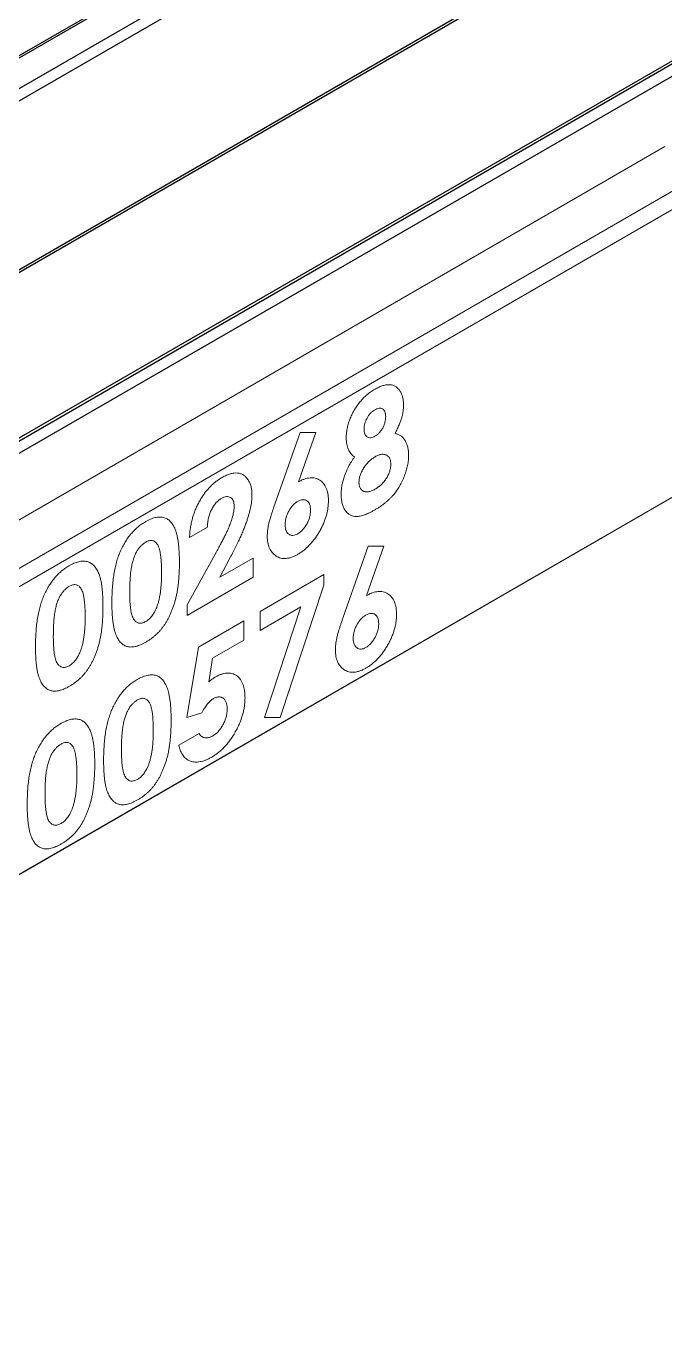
# Model space of a CAD drawing. Extents: x -0.1 to 11.3, y -13.9 to 0.
# Drawn here: x 9.377 to 10.229, y -4.361 to -2.608 of the extents above; entities that cross this region are included whole.
import ezdxf

# ---------------------------------------------------------------- set-up
doc = ezdxf.new("R2010")
doc.units = 0
doc.header["$LTSCALE"] = 0.5
doc.header["$MEASUREMENT"] = 0
doc.layers.add('Dimension', color=10, linetype='CONTINUOUS')
doc.layers.add('Housing', color=150, linetype='CONTINUOUS')
doc.layers.add('Jig', color=41, linetype='CONTINUOUS', lineweight=13)

msp = doc.modelspace()

# ---------------------------------------------------------------- linework, layer by layer
at = {"layer": 'Dimension', "transparency": 16777216}
msp.add_open_spline([(8.5755, -0.0824), (10.7461, -1.5589), (10.5939, -2.7128), (10.4417, -3.8667), (10.5215, -4.2188), (10.5444, -4.3201), (10.5779, -4.4216), (10.6215, -4.5231), (10.74, -4.7994), (10.9336, -5.0762), (11.1955, -5.3535)], degree=3, knots=[0, 0, 0, 0, 1, 1.437478, 1.437478, 1.437478, 1.563474, 1.563474, 1.563474, 1.90636, 1.90636, 1.90636, 1.90636], dxfattribs=at)
at = {"layer": 'Housing', "linetype": 'Continuous', "lineweight": 25, "transparency": 16777216}
for p, q in [((10.4673, -2.0126), (8.6563, -3.0581)), ((10.4683, -2.0154), (8.6613, -3.0586)), ((10.4808, -2.049), (8.6967, -3.079)), ((10.4855, -2.0626), (8.7037, -3.0912)), ((8.7017, -3.3212), (10.541, -2.2593)), ((10.5404, -2.2563), (8.7037, -3.3166)), ((10.5722, -2.4625), (8.6931, -3.5472)), ((10.5725, -2.4664), (8.6967, -3.5493)), ((10.5738, -2.4819), (8.7037, -3.5615))]:
    msp.add_line(p, q, dxfattribs=at)
at = {"layer": 'Jig', "linetype": 'Continuous', "transparency": 16777216}
for p, q in [((10.2293, -2.769), (8.7108, -3.6456)), ((8.7285, -3.7007), (10.2859, -2.8017)), ((10.2965, -2.82), (8.7391, -3.7191)), ((9.7088, -3.2462), (9.7425, -3.1504)), ((9.7635, -3.1505), (9.7404, -3.2163)), ((9.7425, -3.1504), (9.7635, -3.1505)), ((8.7391, -4.1029), (10.2965, -3.2038)), ((10.2859, -3.2099), (8.7285, -4.109)), ((9.6189, -3.2766), (9.5951, -3.2904)), ((9.5917, -3.3805), (9.631, -3.3096)), ((9.7997, -3.3979), (9.8334, -3.302)), ((9.8545, -3.3022), (9.8314, -3.368)), ((9.8334, -3.302), (9.8545, -3.3022)), ((9.6493, -3.3173), (9.6355, -3.3436)), ((9.6355, -3.3436), (9.6801, -3.3179)), ((9.6801, -3.3179), (9.6801, -3.3434)), ((9.6801, -3.3434), (9.5917, -3.3944)), ((9.6895, -3.389), (9.7744, -3.34)), ((9.7744, -3.34), (9.7744, -3.3542)), ((9.7744, -3.3542), (9.716, -3.5308)), ((9.5917, -3.3944), (9.5917, -3.3805)), ((9.7437, -3.3832), (9.6895, -3.4146)), ((9.6895, -3.4146), (9.6895, -3.389)), ((9.6949, -3.5307), (9.7437, -3.3832)), ((9.607, -3.4366), (9.6674, -3.4018)), ((9.6674, -3.4018), (9.6674, -3.4273)), ((9.6674, -3.4273), (9.6258, -3.4513)), ((9.5914, -3.5306), (9.607, -3.4366)), ((9.6258, -3.4513), (9.6207, -3.4832)), ((9.6114, -3.5243), (9.5914, -3.5306)), ((9.716, -3.5308), (9.6949, -3.5307)), ((9.5807, -3.5676), (9.6079, -3.5519))]:
    msp.add_line(p, q, dxfattribs=at)
for points, knots in [([(9.8042, -3.1576), (9.8042, -3.1556), (9.8044, -3.1517), (9.8053, -3.1455), (9.8068, -3.1392), (9.8089, -3.1329), (9.8116, -3.1267), (9.8147, -3.1207), (9.8184, -3.115), (9.8225, -3.1096), (9.827, -3.1045), (9.8319, -3.1), (9.8372, -3.0959), (9.8408, -3.0937), (9.8426, -3.0926)], [0, 0, 0, 0, 0.085205, 0.168105, 0.249227, 0.330676, 0.411657, 0.491096, 0.570629, 0.651741, 0.734794, 0.819583, 0.907717, 1, 1, 1, 1]), ([(9.8426, -3.0926), (9.8444, -3.0916), (9.848, -3.0896), (9.8531, -3.0877), (9.8579, -3.0867), (9.8624, -3.0866), (9.8664, -3.0873), (9.8701, -3.0889), (9.8732, -3.0914), (9.8759, -3.0947), (9.878, -3.0986), (9.8796, -3.1032), (9.8805, -3.1083), (9.8806, -3.112), (9.8807, -3.1139)], [0, 0, 0, 0, 0.091221, 0.177862, 0.261335, 0.343215, 0.424061, 0.504025, 0.585043, 0.667993, 0.751668, 0.833587, 0.916294, 1, 1, 1, 1]), ([(9.8569, -3.129), (9.8568, -3.1278), (9.8567, -3.1255), (9.856, -3.1226), (9.8546, -3.1204), (9.8529, -3.1188), (9.8506, -3.118), (9.8481, -3.118), (9.8451, -3.1187), (9.8431, -3.1198), (9.842, -3.1204)], [0, 0, 0, 0, 0.1332388, 0.2576792, 0.3779449, 0.4988353, 0.6195581, 0.7398238, 0.8656401, 1, 1, 1, 1]), ([(9.8807, -3.1139), (9.8807, -3.1153), (9.8806, -3.118), (9.8801, -3.1222), (9.8794, -3.1264), (9.8783, -3.1308), (9.8768, -3.1354), (9.8747, -3.1404), (9.8723, -3.1459), (9.8703, -3.1497), (9.8693, -3.1517)], [0, 0, 0, 0, 0.117593, 0.230768, 0.342388, 0.452438, 0.56823, 0.697745, 0.841089, 1, 1, 1, 1]), ([(9.842, -3.1204), (9.8411, -3.121), (9.8392, -3.1222), (9.8364, -3.1247), (9.834, -3.1277), (9.8319, -3.1311), (9.8301, -3.1347), (9.8289, -3.1384), (9.8281, -3.1422), (9.828, -3.1446), (9.828, -3.1459)], [0, 0, 0, 0, 0.127262, 0.247553, 0.366178, 0.488656, 0.611945, 0.735099, 0.863648, 1, 1, 1, 1]), ([(9.8425, -3.1554), (9.8435, -3.1548), (9.8455, -3.1536), (9.8482, -3.151), (9.8508, -3.1479), (9.8529, -3.1445), (9.8547, -3.1407), (9.856, -3.1368), (9.8567, -3.1328), (9.8568, -3.1303), (9.8569, -3.129)], [0, 0, 0, 0, 0.1261, 0.245667, 0.362596, 0.483064, 0.606895, 0.731199, 0.860607, 1, 1, 1, 1]), ([(9.828, -3.1459), (9.828, -3.1471), (9.8281, -3.1494), (9.8289, -3.1524), (9.8303, -3.1547), (9.8321, -3.1564), (9.8343, -3.1573), (9.8368, -3.1576), (9.8396, -3.1569), (9.8415, -3.1559), (9.8425, -3.1554)], [0, 0, 0, 0, 0.133898, 0.261449, 0.385304, 0.511572, 0.636353, 0.7554, 0.874932, 1, 1, 1, 1]), ([(9.8693, -3.1517), (9.8707, -3.1521), (9.8735, -3.1528), (9.8771, -3.1547), (9.8802, -3.1575), (9.8828, -3.161), (9.8849, -3.1651), (9.8864, -3.1698), (9.8873, -3.175), (9.8874, -3.1789), (9.8875, -3.1808)], [0, 0, 0, 0, 0.126717, 0.250825, 0.374307, 0.498747, 0.623473, 0.74737, 0.87229, 1, 1, 1, 1]), ([(9.8152, -3.183), (9.8143, -3.1823), (9.8126, -3.181), (9.8104, -3.1786), (9.8085, -3.1759), (9.8069, -3.1729), (9.8057, -3.1695), (9.8048, -3.1659), (9.8043, -3.1619), (9.8042, -3.1591), (9.8042, -3.1576)], [0, 0, 0, 0, 0.132691, 0.261229, 0.386616, 0.5095, 0.631048, 0.753001, 0.875241, 1, 1, 1, 1]), ([(9.7974, -3.2328), (9.7975, -3.2308), (9.7976, -3.2269), (9.7984, -3.2207), (9.7998, -3.2146), (9.8018, -3.2083), (9.8043, -3.202), (9.8074, -3.1956), (9.811, -3.1892), (9.8138, -3.1851), (9.8152, -3.183)], [0, 0, 0, 0, 0.127276, 0.250113, 0.370492, 0.489901, 0.611006, 0.735976, 0.864676, 1, 1, 1, 1]), ([(9.8428, -3.1827), (9.8421, -3.1832), (9.8406, -3.1841), (9.8384, -3.1856), (9.8364, -3.1873), (9.8344, -3.1891), (9.8325, -3.1911), (9.8307, -3.1933), (9.829, -3.1955), (9.8274, -3.1979), (9.826, -3.2004), (9.8247, -3.2028), (9.8236, -3.2052), (9.8227, -3.2076), (9.822, -3.2099), (9.8216, -3.2122), (9.8213, -3.2144), (9.8212, -3.2159), (9.8212, -3.2166)], [0, 0, 0, 0, 0.070599, 0.139149, 0.206028, 0.270871, 0.334512, 0.399137, 0.463434, 0.527972, 0.592126, 0.65344, 0.712618, 0.770133, 0.826602, 0.883252, 0.941109, 1, 1, 1, 1]), ([(9.8637, -3.1927), (9.8637, -3.1919), (9.8636, -3.1905), (9.8634, -3.1884), (9.8629, -3.1866), (9.8622, -3.1849), (9.8614, -3.1835), (9.8603, -3.1823), (9.8591, -3.1812), (9.8577, -3.1804), (9.8562, -3.1798), (9.8546, -3.1795), (9.8528, -3.1794), (9.851, -3.1795), (9.8491, -3.18), (9.8471, -3.1807), (9.845, -3.1815), (9.8435, -3.1823), (9.8428, -3.1827)], [0, 0, 0, 0, 0.063232, 0.123596, 0.183631, 0.241965, 0.301454, 0.360997, 0.421479, 0.484582, 0.547964, 0.610316, 0.672871, 0.735109, 0.798492, 0.863878, 0.930919, 1, 1, 1, 1]), ([(9.8875, -3.1808), (9.8874, -3.183), (9.8873, -3.1874), (9.8862, -3.1943), (9.8844, -3.2013), (9.882, -3.2084), (9.879, -3.2154), (9.8754, -3.222), (9.8714, -3.2283), (9.8676, -3.2331), (9.8644, -3.2367), (9.8617, -3.2393), (9.859, -3.2419), (9.8561, -3.2444), (9.853, -3.2468), (9.8497, -3.2491), (9.8463, -3.2514), (9.844, -3.2527), (9.8428, -3.2534)], [0, 0, 0, 0, 0.082105, 0.162845, 0.24281, 0.324136, 0.404552, 0.481939, 0.558683, 0.635915, 0.675544, 0.716421, 0.758883, 0.802991, 0.848925, 0.897233, 0.947306, 1, 1, 1, 1]), ([(9.6386, -3.2103), (9.6405, -3.2093), (9.6442, -3.2073), (9.6495, -3.2054), (9.6544, -3.2044), (9.659, -3.2043), (9.6632, -3.2052), (9.6671, -3.207), (9.6704, -3.2098), (9.6732, -3.2134), (9.6755, -3.2176), (9.6772, -3.2224), (9.6782, -3.2275), (9.6784, -3.2313), (9.6784, -3.2332)], [0, 0, 0, 0, 0.089615, 0.174949, 0.257548, 0.338901, 0.420053, 0.501401, 0.584252, 0.67037, 0.756473, 0.839207, 0.92012, 1, 1, 1, 1]), ([(9.8425, -3.2261), (9.8433, -3.2256), (9.8448, -3.2247), (9.8471, -3.2231), (9.8492, -3.2215), (9.8512, -3.2197), (9.8531, -3.2177), (9.8548, -3.2157), (9.8565, -3.2135), (9.858, -3.2113), (9.8593, -3.209), (9.8605, -3.2067), (9.8615, -3.2043), (9.8623, -3.202), (9.8629, -3.1997), (9.8634, -3.1973), (9.8636, -3.195), (9.8637, -3.1935), (9.8637, -3.1927)], [0, 0, 0, 0, 0.075044, 0.146237, 0.214829, 0.280463, 0.343689, 0.406255, 0.467269, 0.527809, 0.587997, 0.646697, 0.703965, 0.760495, 0.818097, 0.877165, 0.937588, 1, 1, 1, 1]), ([(9.5951, -3.2904), (9.5952, -3.2882), (9.5954, -3.284), (9.5962, -3.2777), (9.5973, -3.2715), (9.5987, -3.2654), (9.6005, -3.2595), (9.6026, -3.2537), (9.6051, -3.2481), (9.6079, -3.2427), (9.611, -3.2374), (9.6143, -3.2325), (9.6179, -3.2279), (9.6216, -3.2237), (9.6256, -3.2198), (9.6297, -3.2163), (9.6341, -3.213), (9.6371, -3.2112), (9.6386, -3.2103)], [0, 0, 0, 0, 0.07494, 0.146428, 0.214753, 0.280422, 0.343604, 0.405543, 0.466199, 0.526538, 0.585902, 0.64409, 0.701613, 0.758754, 0.816629, 0.875655, 0.936624, 1, 1, 1, 1]), ([(9.7404, -3.2163), (9.7418, -3.2156), (9.7445, -3.2141), (9.7484, -3.2125), (9.7522, -3.2114), (9.7559, -3.2108), (9.7593, -3.2108), (9.7627, -3.2112), (9.7658, -3.2123), (9.7688, -3.2138), (9.7715, -3.2158), (9.7739, -3.2183), (9.7759, -3.2211), (9.7775, -3.2244), (9.7788, -3.2281), (9.7798, -3.2323), (9.7803, -3.2368), (9.7804, -3.2401), (9.7804, -3.2418)], [0, 0, 0, 0, 0.063329, 0.124736, 0.184916, 0.2443, 0.303826, 0.364353, 0.426073, 0.489721, 0.553756, 0.616458, 0.678319, 0.740301, 0.802656, 0.866732, 0.932157, 1, 1, 1, 1]), ([(9.8212, -3.2166), (9.8212, -3.2173), (9.8212, -3.2188), (9.8215, -3.2208), (9.822, -3.2226), (9.8226, -3.2243), (9.8235, -3.2257), (9.8245, -3.2269), (9.8257, -3.2279), (9.827, -3.2288), (9.8286, -3.2293), (9.8302, -3.2297), (9.832, -3.2298), (9.8339, -3.2295), (9.8359, -3.2291), (9.838, -3.2283), (9.8402, -3.2274), (9.8417, -3.2265), (9.8425, -3.2261)], [0, 0, 0, 0, 0.060864, 0.120715, 0.178298, 0.236019, 0.29302, 0.351482, 0.411328, 0.473181, 0.535898, 0.598282, 0.66091, 0.724489, 0.789043, 0.857007, 0.926649, 1, 1, 1, 1]), ([(9.6373, -3.2386), (9.6366, -3.2389), (9.6354, -3.2397), (9.6336, -3.2411), (9.6318, -3.2427), (9.6302, -3.2444), (9.6286, -3.2464), (9.6271, -3.2486), (9.6257, -3.2509), (9.6244, -3.2534), (9.6232, -3.256), (9.6221, -3.2587), (9.6212, -3.2615), (9.6204, -3.2644), (9.6198, -3.2674), (9.6194, -3.2704), (9.619, -3.2735), (9.619, -3.2756), (9.6189, -3.2766)], [0, 0, 0, 0, 0.056467, 0.111164, 0.164937, 0.218322, 0.272393, 0.327976, 0.385291, 0.444903, 0.506844, 0.569488, 0.634153, 0.700976, 0.770897, 0.843626, 0.91966, 1, 1, 1, 1]), ([(9.6546, -3.2489), (9.6546, -3.2475), (9.6545, -3.2448), (9.6535, -3.2415), (9.652, -3.2388), (9.6498, -3.237), (9.6472, -3.236), (9.6442, -3.2358), (9.6409, -3.2367), (9.6385, -3.2379), (9.6373, -3.2386)], [0, 0, 0, 0, 0.132755, 0.257234, 0.378601, 0.501406, 0.623942, 0.743642, 0.868121, 1, 1, 1, 1]), ([(9.6784, -3.2332), (9.6784, -3.2344), (9.6783, -3.2368), (9.678, -3.2405), (9.6776, -3.2444), (9.6769, -3.2485), (9.676, -3.2528), (9.6749, -3.2572), (9.6736, -3.2618), (9.6722, -3.2666), (9.6704, -3.2717), (9.6684, -3.2771), (9.666, -3.2829), (9.6633, -3.2891), (9.6603, -3.2957), (9.6569, -3.3026), (9.6533, -3.3098), (9.6507, -3.3148), (9.6493, -3.3173)], [0, 0, 0, 0, 0.045518, 0.091616, 0.139247, 0.188242, 0.238673, 0.290664, 0.34484, 0.400432, 0.459144, 0.522551, 0.590101, 0.66226, 0.739681, 0.821575, 0.90833, 1, 1, 1, 1]), ([(9.7566, -3.2539), (9.7565, -3.2525), (9.7564, -3.2497), (9.7555, -3.2461), (9.7539, -3.2434), (9.7517, -3.2414), (9.7491, -3.2402), (9.7461, -3.2399), (9.7428, -3.2406), (9.7405, -3.2419), (9.7393, -3.2425)], [0, 0, 0, 0, 0.135404, 0.262225, 0.385849, 0.510857, 0.634977, 0.753299, 0.873932, 1, 1, 1, 1]), ([(9.7804, -3.2418), (9.7804, -3.2434), (9.7803, -3.2467), (9.7797, -3.2517), (9.7788, -3.2568), (9.7775, -3.2619), (9.7758, -3.267), (9.7738, -3.2722), (9.7713, -3.2773), (9.7685, -3.2825), (9.7655, -3.2874), (9.7623, -3.2921), (9.7589, -3.2964), (9.7554, -3.3005), (9.7517, -3.3041), (9.7479, -3.3074), (9.7439, -3.3104), (9.7412, -3.312), (9.7398, -3.3129)], [0, 0, 0, 0, 0.0656209, 0.1297044, 0.1920084, 0.2531654, 0.31459, 0.3765328, 0.4392867, 0.5037985, 0.568284, 0.6306289, 0.6915128, 0.7519976, 0.8123769, 0.8735769, 0.9360267, 1, 1, 1, 1]), ([(9.8428, -3.2534), (9.8415, -3.2542), (9.839, -3.2556), (9.8354, -3.2574), (9.8319, -3.259), (9.8287, -3.2603), (9.8257, -3.2612), (9.8228, -3.2619), (9.8202, -3.2623), (9.817, -3.2625), (9.8133, -3.2621), (9.8093, -3.2605), (9.8058, -3.258), (9.8028, -3.2546), (9.8004, -3.2503), (9.7986, -3.2453), (9.7976, -3.2394), (9.7975, -3.235), (9.7974, -3.2328)], [0, 0, 0, 0, 0.0554353, 0.1082542, 0.1581957, 0.2053373, 0.2502567, 0.2927633, 0.3333079, 0.371723, 0.4459817, 0.5200486, 0.5955457, 0.6736875, 0.7533845, 0.8333486, 0.9151779, 1, 1, 1, 1]), ([(9.631, -3.3096), (9.6321, -3.3075), (9.6343, -3.3035), (9.6374, -3.2977), (9.6403, -3.2923), (9.6428, -3.2872), (9.645, -3.2826), (9.6469, -3.2783), (9.6485, -3.2744), (9.6503, -3.2698), (9.652, -3.2646), (9.6535, -3.2588), (9.6544, -3.2535), (9.6546, -3.2504), (9.6546, -3.2489)], [0, 0, 0, 0, 0.103844, 0.201115, 0.291116, 0.374348, 0.450707, 0.52004, 0.583258, 0.639578, 0.741537, 0.83506, 0.920873, 1, 1, 1, 1]), ([(9.6988, -3.2886), (9.6988, -3.2874), (9.6989, -3.285), (9.6992, -3.2812), (9.6998, -3.2773), (9.7004, -3.2739), (9.7011, -3.2709), (9.7018, -3.2683), (9.7026, -3.2654), (9.7036, -3.2622), (9.7047, -3.2587), (9.7059, -3.2548), (9.7073, -3.2506), (9.7083, -3.2477), (9.7088, -3.2462)], [0, 0, 0, 0, 0.0925378, 0.1855908, 0.2795525, 0.3756023, 0.4276167, 0.4871169, 0.5541989, 0.628624, 0.7096876, 0.7991807, 0.8953573, 1, 1, 1, 1]), ([(9.7393, -3.2425), (9.7381, -3.2432), (9.7359, -3.2446), (9.7327, -3.2477), (9.7298, -3.2513), (9.7273, -3.2555), (9.7252, -3.2599), (9.7237, -3.2645), (9.7228, -3.2691), (9.7227, -3.2721), (9.7226, -3.2736)], [0, 0, 0, 0, 0.122718, 0.240143, 0.357362, 0.481674, 0.607866, 0.732955, 0.862144, 1, 1, 1, 1]), ([(9.7394, -3.2856), (9.7405, -3.2849), (9.7428, -3.2834), (9.746, -3.2804), (9.749, -3.2767), (9.7516, -3.2725), (9.7539, -3.2679), (9.7554, -3.2632), (9.7564, -3.2585), (9.7565, -3.2555), (9.7566, -3.2539)], [0, 0, 0, 0, 0.121152, 0.237601, 0.356052, 0.480525, 0.607639, 0.73343, 0.862182, 1, 1, 1, 1]), ([(9.5023, -3.3098), (9.5034, -3.3075), (9.5054, -3.3031), (9.5089, -3.2968), (9.5127, -3.291), (9.5168, -3.2857), (9.5212, -3.2809), (9.5259, -3.2765), (9.5309, -3.2727), (9.5343, -3.2706), (9.5361, -3.2695)], [0, 0, 0, 0, 0.132314, 0.2587, 0.380912, 0.500535, 0.620923, 0.742376, 0.868281, 1, 1, 1, 1]), ([(9.5361, -3.2695), (9.5372, -3.2688), (9.5395, -3.2676), (9.5428, -3.2661), (9.546, -3.2648), (9.5491, -3.2639), (9.5521, -3.2634), (9.555, -3.2631), (9.5577, -3.2633), (9.5603, -3.2637), (9.5628, -3.2645), (9.5651, -3.2656), (9.5673, -3.2671), (9.5693, -3.2689), (9.5712, -3.2711), (9.573, -3.2737), (9.5746, -3.2766), (9.576, -3.2799), (9.5773, -3.2836), (9.5785, -3.2878), (9.5794, -3.2926), (9.5802, -3.2978), (9.5808, -3.3035), (9.5812, -3.3098), (9.5815, -3.3166), (9.5815, -3.3214), (9.5815, -3.3238)], [0, 0, 0, 0, 0.036635, 0.072034, 0.106626, 0.140306, 0.173619, 0.206426, 0.239067, 0.271883, 0.30484, 0.338529, 0.372616, 0.407548, 0.443719, 0.481312, 0.520113, 0.560913, 0.604025, 0.650075, 0.699572, 0.752363, 0.808789, 0.868954, 0.932675, 1, 1, 1, 1]), ([(9.7226, -3.2736), (9.7227, -3.275), (9.7228, -3.2778), (9.7237, -3.2814), (9.7253, -3.2843), (9.7275, -3.2863), (9.7301, -3.2875), (9.733, -3.2878), (9.7361, -3.2873), (9.7383, -3.2862), (9.7394, -3.2856)], [0, 0, 0, 0, 0.137285, 0.267028, 0.394926, 0.524335, 0.650813, 0.769267, 0.883435, 1, 1, 1, 1]), ([(9.5577, -3.3375), (9.5577, -3.3351), (9.5577, -3.3305), (9.5574, -3.324), (9.557, -3.3181), (9.5563, -3.313), (9.5555, -3.3086), (9.5545, -3.3048), (9.5533, -3.3017), (9.552, -3.2993), (9.5504, -3.2975), (9.5488, -3.2961), (9.547, -3.2951), (9.5452, -3.2945), (9.5432, -3.2944), (9.5411, -3.2947), (9.5389, -3.2954), (9.5374, -3.2962), (9.5367, -3.2966)], [0, 0, 0, 0, 0.112115, 0.215802, 0.310203, 0.395993, 0.47341, 0.542778, 0.604548, 0.659357, 0.708764, 0.755356, 0.798687, 0.840017, 0.880203, 0.919733, 0.959049, 1, 1, 1, 1]), ([(9.7398, -3.3129), (9.7384, -3.3137), (9.7356, -3.3152), (9.7314, -3.3169), (9.7275, -3.318), (9.7237, -3.3186), (9.7201, -3.3186), (9.7167, -3.3181), (9.7135, -3.317), (9.7105, -3.3153), (9.7078, -3.3132), (9.7054, -3.3107), (9.7033, -3.3079), (9.7017, -3.3048), (9.7004, -3.3013), (9.6995, -3.2974), (9.6989, -3.2932), (9.6988, -3.2902), (9.6988, -3.2886)], [0, 0, 0, 0, 0.066486, 0.130736, 0.193287, 0.255291, 0.316538, 0.378867, 0.441877, 0.507117, 0.572271, 0.635427, 0.696817, 0.757357, 0.817265, 0.877134, 0.93802, 1, 1, 1, 1]), ([(9.4914, -3.3772), (9.4915, -3.3738), (9.4915, -3.3672), (9.4921, -3.3575), (9.4929, -3.3482), (9.4941, -3.3395), (9.4955, -3.3314), (9.4974, -3.3237), (9.4996, -3.3165), (9.5014, -3.312), (9.5023, -3.3098)], [0, 0, 0, 0, 0.161071, 0.310789, 0.449904, 0.578376, 0.696617, 0.805987, 0.906562, 1, 1, 1, 1]), ([(9.5367, -3.2966), (9.5356, -3.2973), (9.5336, -3.2986), (9.5306, -3.3012), (9.5278, -3.3043), (9.5257, -3.3073), (9.5241, -3.3099), (9.523, -3.3121), (9.5219, -3.3144), (9.521, -3.3169), (9.5201, -3.3196), (9.5192, -3.3224), (9.5185, -3.3254), (9.5178, -3.3286), (9.5172, -3.332), (9.5167, -3.3357), (9.5162, -3.3397), (9.5159, -3.344), (9.5156, -3.3485), (9.5154, -3.3534), (9.5153, -3.3585), (9.5152, -3.362), (9.5152, -3.3638)], [0, 0, 0, 0, 0.053834, 0.105543, 0.158054, 0.211987, 0.240207, 0.269794, 0.301343, 0.334608, 0.370284, 0.408089, 0.448681, 0.492069, 0.538664, 0.590371, 0.646388, 0.707195, 0.772947, 0.843643, 0.919308, 1, 1, 1, 1]), ([(9.4003, -3.3686), (9.4014, -3.3664), (9.4034, -3.362), (9.4069, -3.3557), (9.4107, -3.3499), (9.4148, -3.3446), (9.4192, -3.3397), (9.4239, -3.3354), (9.4289, -3.3315), (9.4323, -3.3294), (9.4341, -3.3283)], [0, 0, 0, 0, 0.132314, 0.2587, 0.380912, 0.500535, 0.620923, 0.742376, 0.868281, 1, 1, 1, 1]), ([(9.4341, -3.3283), (9.4352, -3.3277), (9.4375, -3.3264), (9.4408, -3.3249), (9.4441, -3.3237), (9.4472, -3.3228), (9.4501, -3.3222), (9.453, -3.322), (9.4557, -3.3221), (9.4583, -3.3226), (9.4608, -3.3233), (9.4631, -3.3245), (9.4653, -3.3259), (9.4673, -3.3278), (9.4692, -3.33), (9.471, -3.3325), (9.4726, -3.3355), (9.474, -3.3387), (9.4754, -3.3425), (9.4765, -3.3467), (9.4774, -3.3514), (9.4782, -3.3566), (9.4788, -3.3624), (9.4792, -3.3687), (9.4795, -3.3755), (9.4795, -3.3802), (9.4795, -3.3827)], [0, 0, 0, 0, 0.036635, 0.072034, 0.106626, 0.140306, 0.173619, 0.206426, 0.239067, 0.271883, 0.30484, 0.338529, 0.372616, 0.407548, 0.443719, 0.481312, 0.520113, 0.560913, 0.604025, 0.650075, 0.699572, 0.752363, 0.808789, 0.868954, 0.932675, 1, 1, 1, 1]), ([(9.5815, -3.3238), (9.5815, -3.3263), (9.5815, -3.3311), (9.5812, -3.3382), (9.5808, -3.3451), (9.5802, -3.3516), (9.5794, -3.3578), (9.5784, -3.3636), (9.5773, -3.3692), (9.576, -3.3745), (9.5745, -3.3794), (9.5729, -3.3842), (9.5712, -3.3887), (9.5694, -3.393), (9.5674, -3.3971), (9.5653, -3.4011), (9.5631, -3.4047), (9.5608, -3.4082), (9.5583, -3.4115), (9.5557, -3.4147), (9.5529, -3.4176), (9.55, -3.4205), (9.5469, -3.4231), (9.5437, -3.4256), (9.5403, -3.428), (9.538, -3.4293), (9.5368, -3.43)], [0, 0, 0, 0, 0.068491, 0.133077, 0.193829, 0.251083, 0.304401, 0.354408, 0.401295, 0.444701, 0.485692, 0.524676, 0.562307, 0.597947, 0.632474, 0.665752, 0.697985, 0.729586, 0.760825, 0.792355, 0.824313, 0.857156, 0.890927, 0.92596, 0.962061, 1, 1, 1, 1]), ([(9.5512, -3.3837), (9.5517, -3.3823), (9.5529, -3.3793), (9.5542, -3.3745), (9.5552, -3.3693), (9.5562, -3.3637), (9.5568, -3.3578), (9.5574, -3.3514), (9.5577, -3.3446), (9.5577, -3.3399), (9.5577, -3.3375)], [0, 0, 0, 0, 0.088871, 0.186355, 0.294078, 0.412237, 0.541778, 0.682703, 0.835096, 1, 1, 1, 1]), ([(9.4347, -3.3555), (9.4336, -3.3561), (9.4316, -3.3574), (9.4286, -3.3601), (9.4258, -3.3632), (9.4237, -3.3662), (9.4221, -3.3688), (9.421, -3.3709), (9.4199, -3.3733), (9.419, -3.3758), (9.4181, -3.3784), (9.4172, -3.3813), (9.4165, -3.3843), (9.4158, -3.3875), (9.4152, -3.3909), (9.4147, -3.3946), (9.4142, -3.3986), (9.4139, -3.4028), (9.4136, -3.4074), (9.4134, -3.4122), (9.4133, -3.4173), (9.4133, -3.4209), (9.4132, -3.4227)], [0, 0, 0, 0, 0.053834, 0.105543, 0.158054, 0.211987, 0.240207, 0.269794, 0.301343, 0.334608, 0.370284, 0.408089, 0.448681, 0.492069, 0.538664, 0.590371, 0.646388, 0.707195, 0.772947, 0.843643, 0.919308, 1, 1, 1, 1]), ([(9.4557, -3.3964), (9.4557, -3.394), (9.4557, -3.3893), (9.4554, -3.3829), (9.455, -3.377), (9.4543, -3.3719), (9.4535, -3.3674), (9.4525, -3.3637), (9.4514, -3.3606), (9.45, -3.3582), (9.4484, -3.3563), (9.4468, -3.3549), (9.445, -3.354), (9.4432, -3.3534), (9.4412, -3.3532), (9.4391, -3.3536), (9.4369, -3.3543), (9.4354, -3.3551), (9.4347, -3.3555)], [0, 0, 0, 0, 0.112115, 0.215802, 0.310203, 0.395993, 0.47341, 0.542778, 0.604548, 0.659357, 0.708764, 0.755356, 0.798687, 0.840017, 0.880203, 0.919733, 0.959049, 1, 1, 1, 1]), ([(9.5152, -3.3638), (9.5153, -3.3661), (9.5153, -3.3706), (9.5155, -3.3768), (9.516, -3.3824), (9.5166, -3.3874), (9.5175, -3.3916), (9.5185, -3.3953), (9.5197, -3.3982), (9.5211, -3.4005), (9.5226, -3.4022), (9.5243, -3.4035), (9.5261, -3.4044), (9.528, -3.4049), (9.53, -3.405), (9.5321, -3.4046), (9.5344, -3.4038), (9.5359, -3.403), (9.5367, -3.4026)], [0, 0, 0, 0, 0.110734, 0.212341, 0.305502, 0.389835, 0.46669, 0.535262, 0.596763, 0.651066, 0.701036, 0.74786, 0.791833, 0.834284, 0.875334, 0.916035, 0.957652, 1, 1, 1, 1]), ([(9.8314, -3.368), (9.8327, -3.3672), (9.8354, -3.3658), (9.8394, -3.3641), (9.8432, -3.3631), (9.8468, -3.3625), (9.8503, -3.3625), (9.8536, -3.3629), (9.8567, -3.364), (9.8597, -3.3655), (9.8624, -3.3675), (9.8648, -3.37), (9.8669, -3.3728), (9.8685, -3.3761), (9.8698, -3.3798), (9.8707, -3.3839), (9.8712, -3.3885), (9.8713, -3.3918), (9.8713, -3.3934)], [0, 0, 0, 0, 0.063329, 0.124736, 0.184916, 0.2443, 0.303826, 0.364353, 0.426073, 0.489721, 0.553756, 0.616458, 0.678319, 0.740301, 0.802656, 0.866732, 0.932157, 1, 1, 1, 1]), ([(9.3894, -3.4361), (9.3895, -3.4327), (9.3895, -3.4261), (9.3901, -3.4163), (9.3909, -3.4071), (9.3921, -3.3984), (9.3936, -3.3902), (9.3955, -3.3826), (9.3976, -3.3754), (9.3995, -3.3708), (9.4003, -3.3686)], [0, 0, 0, 0, 0.161071, 0.310789, 0.449904, 0.578376, 0.696617, 0.805987, 0.906562, 1, 1, 1, 1]), ([(9.5368, -3.43), (9.5356, -3.4307), (9.5333, -3.432), (9.5298, -3.4336), (9.5266, -3.4348), (9.5235, -3.4358), (9.5205, -3.4364), (9.5176, -3.4366), (9.515, -3.4366), (9.5124, -3.4361), (9.51, -3.4354), (9.5077, -3.4343), (9.5056, -3.4328), (9.5036, -3.4311), (9.5017, -3.429), (9.5, -3.4265), (9.4984, -3.4237), (9.4969, -3.4206), (9.4956, -3.417), (9.4945, -3.4129), (9.4936, -3.4082), (9.4928, -3.4031), (9.4922, -3.3974), (9.4917, -3.3911), (9.4915, -3.3844), (9.4914, -3.3797), (9.4914, -3.3772)], [0, 0, 0, 0, 0.038217, 0.074867, 0.110158, 0.144454, 0.17808, 0.211171, 0.243687, 0.275872, 0.308376, 0.341263, 0.37515, 0.409655, 0.445157, 0.482073, 0.520576, 0.560554, 0.603108, 0.648689, 0.697948, 0.750768, 0.807309, 0.867656, 0.931861, 1, 1, 1, 1]), ([(9.4795, -3.3827), (9.4795, -3.3851), (9.4795, -3.39), (9.4792, -3.3971), (9.4788, -3.4039), (9.4782, -3.4104), (9.4774, -3.4166), (9.4764, -3.4225), (9.4753, -3.4281), (9.474, -3.4333), (9.4725, -3.4383), (9.4709, -3.443), (9.4692, -3.4476), (9.4674, -3.4519), (9.4654, -3.456), (9.4633, -3.4599), (9.4611, -3.4636), (9.4588, -3.4671), (9.4563, -3.4704), (9.4537, -3.4736), (9.4509, -3.4765), (9.448, -3.4793), (9.4449, -3.482), (9.4417, -3.4845), (9.4383, -3.4868), (9.436, -3.4882), (9.4348, -3.4889)], [0, 0, 0, 0, 0.068491, 0.133077, 0.193829, 0.251083, 0.304401, 0.354408, 0.401295, 0.444701, 0.485692, 0.524676, 0.562307, 0.597947, 0.632474, 0.665752, 0.697985, 0.729586, 0.760825, 0.792355, 0.824313, 0.857156, 0.890927, 0.92596, 0.962061, 1, 1, 1, 1]), ([(9.4492, -3.4426), (9.4497, -3.4411), (9.4509, -3.4381), (9.4522, -3.4334), (9.4533, -3.4282), (9.4542, -3.4226), (9.4549, -3.4166), (9.4554, -3.4102), (9.4557, -3.4034), (9.4557, -3.3988), (9.4557, -3.3964)], [0, 0, 0, 0, 0.088871, 0.186355, 0.294078, 0.412237, 0.541778, 0.682703, 0.835096, 1, 1, 1, 1]), ([(9.5367, -3.4026), (9.5374, -3.4022), (9.5389, -3.4013), (9.541, -3.3995), (9.543, -3.3975), (9.5449, -3.3953), (9.5467, -3.3927), (9.5483, -3.39), (9.5499, -3.3869), (9.5507, -3.3848), (9.5512, -3.3837)], [0, 0, 0, 0, 0.124035, 0.242846, 0.360342, 0.479042, 0.599334, 0.725488, 0.858549, 1, 1, 1, 1]), ([(9.7897, -3.4403), (9.7898, -3.4391), (9.7898, -3.4367), (9.7902, -3.4329), (9.7907, -3.429), (9.7914, -3.4255), (9.792, -3.4226), (9.7927, -3.42), (9.7935, -3.4171), (9.7945, -3.4139), (9.7956, -3.4104), (9.7968, -3.4065), (9.7982, -3.4023), (9.7992, -3.3994), (9.7997, -3.3979)], [0, 0, 0, 0, 0.0925378, 0.1855908, 0.2795525, 0.3756023, 0.4276167, 0.4871169, 0.5541989, 0.628624, 0.7096876, 0.7991807, 0.8953573, 1, 1, 1, 1]), ([(9.8302, -3.3942), (9.8291, -3.3949), (9.8268, -3.3963), (9.8237, -3.3994), (9.8208, -3.403), (9.8183, -3.4071), (9.8162, -3.4116), (9.8146, -3.4162), (9.8137, -3.4208), (9.8136, -3.4237), (9.8135, -3.4252)], [0, 0, 0, 0, 0.122718, 0.240143, 0.357362, 0.481674, 0.607866, 0.732955, 0.862144, 1, 1, 1, 1]), ([(9.8475, -3.4056), (9.8475, -3.4042), (9.8474, -3.4014), (9.8464, -3.3978), (9.8448, -3.395), (9.8427, -3.393), (9.8401, -3.3918), (9.8371, -3.3916), (9.8338, -3.3923), (9.8314, -3.3935), (9.8302, -3.3942)], [0, 0, 0, 0, 0.135404, 0.262225, 0.385849, 0.510857, 0.634977, 0.753299, 0.873932, 1, 1, 1, 1]), ([(9.8713, -3.3934), (9.8713, -3.3951), (9.8712, -3.3984), (9.8707, -3.4034), (9.8697, -3.4085), (9.8684, -3.4136), (9.8667, -3.4187), (9.8647, -3.4238), (9.8622, -3.429), (9.8595, -3.4341), (9.8565, -3.4391), (9.8533, -3.4438), (9.8499, -3.4481), (9.8464, -3.4521), (9.8427, -3.4558), (9.8388, -3.4591), (9.8348, -3.4621), (9.8321, -3.4637), (9.8308, -3.4645)], [0, 0, 0, 0, 0.065621, 0.129704, 0.192008, 0.253165, 0.31459, 0.376533, 0.439287, 0.503799, 0.568284, 0.630629, 0.691513, 0.751998, 0.812377, 0.873577, 0.936027, 1, 1, 1, 1]), ([(9.8303, -3.4373), (9.8315, -3.4366), (9.8337, -3.4351), (9.837, -3.4321), (9.8399, -3.4284), (9.8426, -3.4241), (9.8448, -3.4196), (9.8464, -3.4149), (9.8474, -3.4101), (9.8475, -3.4072), (9.8475, -3.4056)], [0, 0, 0, 0, 0.121152, 0.237601, 0.356052, 0.480525, 0.607639, 0.73343, 0.862182, 1, 1, 1, 1]), ([(9.4132, -3.4227), (9.4133, -3.425), (9.4133, -3.4294), (9.4136, -3.4357), (9.414, -3.4413), (9.4147, -3.4462), (9.4155, -3.4505), (9.4165, -3.4541), (9.4177, -3.4571), (9.4191, -3.4594), (9.4207, -3.4611), (9.4223, -3.4624), (9.4241, -3.4633), (9.426, -3.4638), (9.428, -3.4638), (9.4301, -3.4635), (9.4324, -3.4627), (9.4339, -3.4619), (9.4347, -3.4615)], [0, 0, 0, 0, 0.110734, 0.212341, 0.305502, 0.389835, 0.46669, 0.535262, 0.596763, 0.651066, 0.701036, 0.74786, 0.791833, 0.834284, 0.875334, 0.916035, 0.957652, 1, 1, 1, 1]), ([(9.8135, -3.4252), (9.8136, -3.4267), (9.8137, -3.4295), (9.8147, -3.4331), (9.8163, -3.4359), (9.8185, -3.4379), (9.8211, -3.4392), (9.8239, -3.4395), (9.8271, -3.439), (9.8292, -3.4379), (9.8303, -3.4373)], [0, 0, 0, 0, 0.137285, 0.267028, 0.394926, 0.524335, 0.650813, 0.769267, 0.883435, 1, 1, 1, 1]), ([(9.4348, -3.4889), (9.4336, -3.4896), (9.4313, -3.4909), (9.4279, -3.4925), (9.4246, -3.4937), (9.4215, -3.4947), (9.4185, -3.4952), (9.4157, -3.4955), (9.413, -3.4954), (9.4104, -3.495), (9.408, -3.4942), (9.4058, -3.4931), (9.4036, -3.4917), (9.4016, -3.4899), (9.3997, -3.4878), (9.398, -3.4854), (9.3964, -3.4826), (9.395, -3.4794), (9.3937, -3.4758), (9.3925, -3.4718), (9.3916, -3.4671), (9.3908, -3.4619), (9.3902, -3.4562), (9.3898, -3.45), (9.3895, -3.4433), (9.3895, -3.4385), (9.3894, -3.4361)], [0, 0, 0, 0, 0.038217, 0.074867, 0.110158, 0.144454, 0.17808, 0.211171, 0.243687, 0.275872, 0.308376, 0.341263, 0.37515, 0.409655, 0.445157, 0.482073, 0.520576, 0.560554, 0.603108, 0.648689, 0.697948, 0.750768, 0.807309, 0.867656, 0.931861, 1, 1, 1, 1]), ([(9.4347, -3.4615), (9.4354, -3.461), (9.4369, -3.4601), (9.439, -3.4584), (9.441, -3.4564), (9.4429, -3.4541), (9.4447, -3.4516), (9.4463, -3.4488), (9.4479, -3.4458), (9.4488, -3.4437), (9.4492, -3.4426)], [0, 0, 0, 0, 0.124035, 0.242846, 0.360342, 0.479042, 0.599334, 0.725488, 0.858549, 1, 1, 1, 1]), ([(9.8308, -3.4645), (9.8293, -3.4653), (9.8265, -3.4669), (9.8224, -3.4685), (9.8184, -3.4697), (9.8146, -3.4703), (9.811, -3.4703), (9.8076, -3.4698), (9.8044, -3.4686), (9.8014, -3.467), (9.7987, -3.4649), (9.7963, -3.4624), (9.7943, -3.4596), (9.7926, -3.4564), (9.7913, -3.4529), (9.7904, -3.4491), (9.7898, -3.4449), (9.7898, -3.4418), (9.7897, -3.4403)], [0, 0, 0, 0, 0.066486, 0.130736, 0.193287, 0.255291, 0.316538, 0.378867, 0.441877, 0.507117, 0.572271, 0.635427, 0.696817, 0.757357, 0.817265, 0.877134, 0.93802, 1, 1, 1, 1]), ([(9.4913, -3.5203), (9.4923, -3.5181), (9.4943, -3.5137), (9.4978, -3.5074), (9.5016, -3.5016), (9.5057, -3.4962), (9.5101, -3.4914), (9.5148, -3.487), (9.5198, -3.4832), (9.5233, -3.4811), (9.525, -3.48)], [0, 0, 0, 0, 0.132314, 0.2587, 0.380912, 0.500535, 0.620923, 0.742376, 0.868281, 1, 1, 1, 1]), ([(9.525, -3.48), (9.5262, -3.4794), (9.5284, -3.4781), (9.5318, -3.4766), (9.535, -3.4754), (9.5381, -3.4745), (9.5411, -3.4739), (9.5439, -3.4737), (9.5466, -3.4738), (9.5493, -3.4742), (9.5517, -3.475), (9.5541, -3.4761), (9.5563, -3.4776), (9.5583, -3.4795), (9.5602, -3.4817), (9.5619, -3.4842), (9.5635, -3.4871), (9.565, -3.4904), (9.5663, -3.4941), (9.5674, -3.4984), (9.5683, -3.5031), (9.5691, -3.5083), (9.5698, -3.5141), (9.5702, -3.5204), (9.5704, -3.5271), (9.5705, -3.5319), (9.5705, -3.5343)], [0, 0, 0, 0, 0.036635, 0.072034, 0.106626, 0.140306, 0.173619, 0.206426, 0.239067, 0.271883, 0.30484, 0.338529, 0.372616, 0.407548, 0.443719, 0.481312, 0.520113, 0.560913, 0.604025, 0.650075, 0.699572, 0.752363, 0.808789, 0.868954, 0.932675, 1, 1, 1, 1]), ([(9.6207, -3.4832), (9.6214, -3.4826), (9.6228, -3.4813), (9.6249, -3.4797), (9.6269, -3.4782), (9.6282, -3.4774), (9.6289, -3.477)], [0, 0, 0, 0, 0.263654, 0.51998, 0.767103, 1, 1, 1, 1]), ([(9.6289, -3.477), (9.6303, -3.4762), (9.6331, -3.4747), (9.6371, -3.473), (9.641, -3.4719), (9.6447, -3.4713), (9.6483, -3.4713), (9.6516, -3.4719), (9.6547, -3.473), (9.6577, -3.4746), (9.6604, -3.4767), (9.6627, -3.4793), (9.6647, -3.4824), (9.6663, -3.486), (9.6675, -3.4899), (9.6684, -3.4944), (9.669, -3.4993), (9.669, -3.5028), (9.6691, -3.5046)], [0, 0, 0, 0, 0.063401, 0.124976, 0.184492, 0.243474, 0.302264, 0.361384, 0.421482, 0.483455, 0.545936, 0.608143, 0.66982, 0.732332, 0.796092, 0.861643, 0.929435, 1, 1, 1, 1]), ([(9.6691, -3.5046), (9.669, -3.5064), (9.6689, -3.5101), (9.6683, -3.5157), (9.6673, -3.5214), (9.6659, -3.5271), (9.6641, -3.5328), (9.6619, -3.5385), (9.6592, -3.5443), (9.6562, -3.5499), (9.6529, -3.5554), (9.6494, -3.5606), (9.6457, -3.5654), (9.6419, -3.5698), (9.6378, -3.5738), (9.6336, -3.5775), (9.6292, -3.5807), (9.6263, -3.5825), (9.6247, -3.5834)], [0, 0, 0, 0, 0.066755, 0.131728, 0.19481, 0.256899, 0.318751, 0.380351, 0.443324, 0.507463, 0.571506, 0.633361, 0.693942, 0.753929, 0.813802, 0.874524, 0.936222, 1, 1, 1, 1]), ([(9.6453, -3.5193), (9.6452, -3.5184), (9.6452, -3.5167), (9.645, -3.5144), (9.6446, -3.5123), (9.644, -3.5104), (9.6432, -3.5087), (9.6423, -3.5072), (9.6412, -3.5059), (9.64, -3.5049), (9.6386, -3.5041), (9.6372, -3.5035), (9.6357, -3.5032), (9.6341, -3.5031), (9.6324, -3.5033), (9.6307, -3.5038), (9.6289, -3.5045), (9.6277, -3.5052), (9.6271, -3.5055)], [0, 0, 0, 0, 0.072891, 0.141883, 0.209282, 0.274623, 0.338439, 0.401305, 0.465006, 0.52832, 0.59074, 0.650981, 0.70969, 0.767212, 0.824188, 0.881767, 0.939955, 1, 1, 1, 1]), ([(9.4804, -3.5878), (9.4804, -3.5844), (9.4805, -3.5778), (9.481, -3.568), (9.4818, -3.5588), (9.483, -3.5501), (9.4845, -3.5419), (9.4864, -3.5342), (9.4886, -3.5271), (9.4904, -3.5225), (9.4913, -3.5203)], [0, 0, 0, 0, 0.161071, 0.310789, 0.449904, 0.578376, 0.696617, 0.805987, 0.906562, 1, 1, 1, 1]), ([(9.5256, -3.5072), (9.5246, -3.5078), (9.5225, -3.5091), (9.5196, -3.5118), (9.5168, -3.5148), (9.5147, -3.5178), (9.5131, -3.5204), (9.512, -3.5226), (9.5109, -3.5249), (9.5099, -3.5274), (9.509, -3.5301), (9.5082, -3.5329), (9.5075, -3.5359), (9.5067, -3.5391), (9.5061, -3.5426), (9.5056, -3.5463), (9.5052, -3.5503), (9.5048, -3.5545), (9.5045, -3.5591), (9.5043, -3.5639), (9.5042, -3.569), (9.5042, -3.5725), (9.5042, -3.5743)], [0, 0, 0, 0, 0.053834, 0.105543, 0.158054, 0.211987, 0.240207, 0.269794, 0.301343, 0.334608, 0.370284, 0.408089, 0.448681, 0.492069, 0.538664, 0.590371, 0.646388, 0.707195, 0.772947, 0.843643, 0.919308, 1, 1, 1, 1]), ([(9.5467, -3.5481), (9.5467, -3.5457), (9.5467, -3.541), (9.5463, -3.5345), (9.5459, -3.5287), (9.5453, -3.5235), (9.5445, -3.5191), (9.5435, -3.5153), (9.5423, -3.5122), (9.5409, -3.5098), (9.5394, -3.508), (9.5377, -3.5066), (9.536, -3.5056), (9.5341, -3.505), (9.5322, -3.5049), (9.5301, -3.5052), (9.5279, -3.506), (9.5264, -3.5067), (9.5256, -3.5072)], [0, 0, 0, 0, 0.112115, 0.215802, 0.310203, 0.395993, 0.47341, 0.542778, 0.604548, 0.659357, 0.708764, 0.755356, 0.798687, 0.840017, 0.880203, 0.919733, 0.959049, 1, 1, 1, 1]), ([(9.6271, -3.5055), (9.6264, -3.5059), (9.625, -3.5068), (9.623, -3.5084), (9.6211, -3.5104), (9.6191, -3.5126), (9.6171, -3.5151), (9.6152, -3.5179), (9.6133, -3.521), (9.6121, -3.5232), (9.6114, -3.5243)], [0, 0, 0, 0, 0.11036, 0.221186, 0.334364, 0.452977, 0.577234, 0.708804, 0.849355, 1, 1, 1, 1]), ([(9.6261, -3.5552), (9.6267, -3.5548), (9.628, -3.554), (9.6299, -3.5526), (9.6318, -3.551), (9.6335, -3.5492), (9.6352, -3.5472), (9.6367, -3.5451), (9.6383, -3.5428), (9.6397, -3.5404), (9.641, -3.5378), (9.6421, -3.5352), (9.6431, -3.5326), (9.6439, -3.53), (9.6445, -3.5273), (9.645, -3.5246), (9.6452, -3.5219), (9.6453, -3.5202), (9.6453, -3.5193)], [0, 0, 0, 0, 0.061179, 0.120371, 0.178442, 0.235934, 0.294268, 0.352654, 0.413122, 0.475586, 0.5389, 0.601869, 0.664333, 0.727647, 0.792409, 0.85912, 0.928135, 1, 1, 1, 1]), ([(9.3893, -3.5792), (9.3903, -3.5769), (9.3923, -3.5725), (9.3959, -3.5662), (9.3996, -3.5604), (9.4038, -3.5551), (9.4081, -3.5503), (9.4129, -3.5459), (9.4179, -3.5421), (9.4213, -3.5399), (9.423, -3.5389)], [0, 0, 0, 0, 0.132314, 0.2587, 0.380912, 0.500535, 0.620923, 0.742376, 0.868281, 1, 1, 1, 1]), ([(9.423, -3.5389), (9.4242, -3.5382), (9.4265, -3.537), (9.4298, -3.5355), (9.433, -3.5342), (9.4361, -3.5333), (9.4391, -3.5328), (9.4419, -3.5325), (9.4447, -3.5327), (9.4473, -3.5331), (9.4498, -3.5338), (9.4521, -3.535), (9.4543, -3.5365), (9.4563, -3.5383), (9.4582, -3.5405), (9.4599, -3.5431), (9.4615, -3.546), (9.463, -3.5493), (9.4643, -3.553), (9.4654, -3.5572), (9.4664, -3.562), (9.4672, -3.5672), (9.4678, -3.5729), (9.4682, -3.5792), (9.4685, -3.586), (9.4685, -3.5908), (9.4685, -3.5932)], [0, 0, 0, 0, 0.036635, 0.072034, 0.106626, 0.140306, 0.173619, 0.206426, 0.239067, 0.271883, 0.30484, 0.338529, 0.372616, 0.407548, 0.443719, 0.481312, 0.520113, 0.560913, 0.604025, 0.650075, 0.699572, 0.752363, 0.808789, 0.868954, 0.932675, 1, 1, 1, 1]), ([(9.5705, -3.5343), (9.5705, -3.5368), (9.5704, -3.5416), (9.5702, -3.5488), (9.5697, -3.5556), (9.5691, -3.5621), (9.5683, -3.5683), (9.5674, -3.5742), (9.5663, -3.5797), (9.5649, -3.585), (9.5634, -3.59), (9.5618, -3.5947), (9.5601, -3.5992), (9.5583, -3.6036), (9.5563, -3.6077), (9.5543, -3.6116), (9.5521, -3.6153), (9.5497, -3.6188), (9.5473, -3.6221), (9.5447, -3.6252), (9.5419, -3.6282), (9.539, -3.631), (9.5359, -3.6336), (9.5326, -3.6362), (9.5292, -3.6385), (9.5269, -3.6399), (9.5257, -3.6406)], [0, 0, 0, 0, 0.068491, 0.133077, 0.193829, 0.251083, 0.304401, 0.354408, 0.401295, 0.444701, 0.485692, 0.524676, 0.562307, 0.597947, 0.632474, 0.665752, 0.697985, 0.729586, 0.760825, 0.792355, 0.824313, 0.857156, 0.890927, 0.92596, 0.962061, 1, 1, 1, 1]), ([(9.5401, -3.5943), (9.5407, -3.5928), (9.5418, -3.5898), (9.5431, -3.585), (9.5442, -3.5799), (9.5451, -3.5743), (9.5458, -3.5683), (9.5463, -3.5619), (9.5466, -3.5551), (9.5467, -3.5505), (9.5467, -3.5481)], [0, 0, 0, 0, 0.088871, 0.186355, 0.294078, 0.412237, 0.541778, 0.682703, 0.835096, 1, 1, 1, 1]), ([(9.6079, -3.5519), (9.6084, -3.5527), (9.6093, -3.5543), (9.6112, -3.556), (9.6132, -3.5572), (9.6155, -3.5579), (9.618, -3.558), (9.6205, -3.5576), (9.6233, -3.5567), (9.6251, -3.5557), (9.6261, -3.5552)], [0, 0, 0, 0, 0.138114, 0.268408, 0.394191, 0.517092, 0.637493, 0.757004, 0.877294, 1, 1, 1, 1]), ([(9.4236, -3.566), (9.4226, -3.5667), (9.4205, -3.568), (9.4176, -3.5706), (9.4148, -3.5737), (9.4127, -3.5767), (9.4111, -3.5793), (9.41, -3.5815), (9.4089, -3.5838), (9.4079, -3.5863), (9.4071, -3.589), (9.4062, -3.5918), (9.4055, -3.5948), (9.4048, -3.598), (9.4041, -3.6014), (9.4036, -3.6051), (9.4032, -3.6091), (9.4028, -3.6134), (9.4025, -3.6179), (9.4023, -3.6228), (9.4022, -3.6279), (9.4022, -3.6314), (9.4022, -3.6332)], [0, 0, 0, 0, 0.053834, 0.105543, 0.158054, 0.211987, 0.240207, 0.269794, 0.301343, 0.334608, 0.370284, 0.408089, 0.448681, 0.492069, 0.538664, 0.590371, 0.646388, 0.707195, 0.772947, 0.843643, 0.919308, 1, 1, 1, 1]), ([(9.4447, -3.6069), (9.4447, -3.6045), (9.4447, -3.5999), (9.4444, -3.5934), (9.4439, -3.5875), (9.4433, -3.5824), (9.4425, -3.578), (9.4415, -3.5742), (9.4403, -3.5711), (9.4389, -3.5687), (9.4374, -3.5669), (9.4357, -3.5655), (9.434, -3.5645), (9.4322, -3.5639), (9.4302, -3.5638), (9.4281, -3.5641), (9.4259, -3.5648), (9.4244, -3.5656), (9.4236, -3.566)], [0, 0, 0, 0, 0.112115, 0.215802, 0.310203, 0.395993, 0.47341, 0.542778, 0.604548, 0.659357, 0.708764, 0.755356, 0.798687, 0.840017, 0.880203, 0.919733, 0.959049, 1, 1, 1, 1]), ([(9.5042, -3.5743), (9.5042, -3.5767), (9.5043, -3.5811), (9.5045, -3.5874), (9.505, -3.593), (9.5056, -3.5979), (9.5064, -3.6022), (9.5074, -3.6058), (9.5086, -3.6087), (9.51, -3.611), (9.5116, -3.6128), (9.5133, -3.614), (9.515, -3.615), (9.5169, -3.6155), (9.519, -3.6155), (9.5211, -3.6151), (9.5233, -3.6144), (9.5248, -3.6136), (9.5256, -3.6132)], [0, 0, 0, 0, 0.110734, 0.212341, 0.305502, 0.389835, 0.46669, 0.535262, 0.596763, 0.651066, 0.701036, 0.74786, 0.791833, 0.834284, 0.875334, 0.916035, 0.957652, 1, 1, 1, 1]), ([(9.6247, -3.5834), (9.6234, -3.5842), (9.6207, -3.5856), (9.6168, -3.5874), (9.613, -3.5888), (9.6093, -3.5896), (9.6058, -3.5901), (9.6025, -3.5901), (9.5993, -3.5897), (9.5962, -3.5889), (9.5934, -3.5877), (9.5908, -3.586), (9.5884, -3.584), (9.5863, -3.5815), (9.5846, -3.5786), (9.583, -3.5754), (9.5817, -3.5717), (9.581, -3.569), (9.5807, -3.5676)], [0, 0, 0, 0, 0.065935, 0.130037, 0.192362, 0.25382, 0.314199, 0.37467, 0.435154, 0.496479, 0.557809, 0.619031, 0.679691, 0.740961, 0.803375, 0.866818, 0.932318, 1, 1, 1, 1]), ([(9.3784, -3.6466), (9.3784, -3.6432), (9.3785, -3.6366), (9.379, -3.6269), (9.3798, -3.6176), (9.381, -3.6089), (9.3825, -3.6008), (9.3844, -3.5931), (9.3866, -3.5859), (9.3884, -3.5814), (9.3893, -3.5792)], [0, 0, 0, 0, 0.161071, 0.310789, 0.449904, 0.578376, 0.696617, 0.805987, 0.906562, 1, 1, 1, 1]), ([(9.5257, -3.6406), (9.5245, -3.6412), (9.5222, -3.6425), (9.5188, -3.6441), (9.5155, -3.6454), (9.5124, -3.6463), (9.5094, -3.6469), (9.5066, -3.6472), (9.5039, -3.6471), (9.5014, -3.6467), (9.499, -3.6459), (9.4967, -3.6448), (9.4945, -3.6434), (9.4926, -3.6416), (9.4907, -3.6395), (9.489, -3.637), (9.4874, -3.6342), (9.4859, -3.6311), (9.4846, -3.6275), (9.4834, -3.6234), (9.4825, -3.6188), (9.4817, -3.6136), (9.4811, -3.6079), (9.4807, -3.6017), (9.4804, -3.5949), (9.4804, -3.5902), (9.4804, -3.5878)], [0, 0, 0, 0, 0.038217, 0.074867, 0.110158, 0.144454, 0.17808, 0.211171, 0.243687, 0.275872, 0.308376, 0.341263, 0.37515, 0.409655, 0.445157, 0.482073, 0.520576, 0.560554, 0.603108, 0.648689, 0.697948, 0.750768, 0.807309, 0.867656, 0.931861, 1, 1, 1, 1]), ([(9.4685, -3.5932), (9.4685, -3.5957), (9.4685, -3.6005), (9.4682, -3.6076), (9.4677, -3.6145), (9.4671, -3.621), (9.4663, -3.6272), (9.4654, -3.633), (9.4643, -3.6386), (9.4629, -3.6439), (9.4615, -3.6488), (9.4599, -3.6536), (9.4581, -3.6581), (9.4563, -3.6624), (9.4544, -3.6665), (9.4523, -3.6705), (9.4501, -3.6741), (9.4478, -3.6776), (9.4453, -3.6809), (9.4427, -3.6841), (9.4399, -3.687), (9.437, -3.6899), (9.4339, -3.6925), (9.4306, -3.695), (9.4272, -3.6974), (9.4249, -3.6987), (9.4237, -3.6994)], [0, 0, 0, 0, 0.068491, 0.133077, 0.193829, 0.251083, 0.304401, 0.354408, 0.401295, 0.444701, 0.485692, 0.524676, 0.562307, 0.597947, 0.632474, 0.665752, 0.697985, 0.729586, 0.760825, 0.792355, 0.824313, 0.857156, 0.890927, 0.92596, 0.962061, 1, 1, 1, 1]), ([(9.4382, -3.6531), (9.4387, -3.6517), (9.4398, -3.6486), (9.4411, -3.6439), (9.4422, -3.6387), (9.4432, -3.6331), (9.4438, -3.6272), (9.4444, -3.6208), (9.4446, -3.614), (9.4447, -3.6093), (9.4447, -3.6069)], [0, 0, 0, 0, 0.088871, 0.186355, 0.294078, 0.412237, 0.541778, 0.682703, 0.835096, 1, 1, 1, 1]), ([(9.5256, -3.6132), (9.5264, -3.6127), (9.5278, -3.6118), (9.53, -3.6101), (9.532, -3.6081), (9.5339, -3.6058), (9.5356, -3.6033), (9.5373, -3.6005), (9.5388, -3.5975), (9.5397, -3.5953), (9.5401, -3.5943)], [0, 0, 0, 0, 0.1240354, 0.242846, 0.3603417, 0.4790424, 0.5993341, 0.7254885, 0.8585494, 1, 1, 1, 1]), ([(9.4022, -3.6332), (9.4022, -3.6355), (9.4023, -3.64), (9.4025, -3.6462), (9.403, -3.6518), (9.4036, -3.6568), (9.4045, -3.661), (9.4054, -3.6647), (9.4067, -3.6676), (9.4081, -3.6699), (9.4096, -3.6716), (9.4113, -3.6729), (9.4131, -3.6738), (9.4149, -3.6743), (9.417, -3.6744), (9.4191, -3.674), (9.4213, -3.6732), (9.4229, -3.6724), (9.4236, -3.672)], [0, 0, 0, 0, 0.110734, 0.212341, 0.305502, 0.389835, 0.46669, 0.535262, 0.596763, 0.651066, 0.701036, 0.74786, 0.791833, 0.834284, 0.875334, 0.916035, 0.957652, 1, 1, 1, 1]), ([(9.4237, -3.6994), (9.4225, -3.7001), (9.4202, -3.7014), (9.4168, -3.703), (9.4136, -3.7042), (9.4104, -3.7052), (9.4075, -3.7058), (9.4046, -3.706), (9.4019, -3.7059), (9.3994, -3.7055), (9.397, -3.7048), (9.3947, -3.7037), (9.3926, -3.7022), (9.3906, -3.7005), (9.3887, -3.6984), (9.387, -3.6959), (9.3854, -3.6931), (9.3839, -3.69), (9.3826, -3.6864), (9.3815, -3.6823), (9.3805, -3.6776), (9.3798, -3.6725), (9.3792, -3.6668), (9.3787, -3.6605), (9.3784, -3.6538), (9.3784, -3.6491), (9.3784, -3.6466)], [0, 0, 0, 0, 0.038217, 0.074867, 0.110158, 0.144454, 0.17808, 0.211171, 0.243687, 0.275872, 0.308376, 0.341263, 0.37515, 0.409655, 0.445157, 0.482073, 0.520576, 0.560554, 0.603108, 0.648689, 0.697948, 0.750768, 0.807309, 0.867656, 0.931861, 1, 1, 1, 1]), ([(9.4236, -3.672), (9.4244, -3.6716), (9.4258, -3.6707), (9.428, -3.6689), (9.43, -3.6669), (9.4319, -3.6647), (9.4336, -3.6621), (9.4353, -3.6594), (9.4368, -3.6563), (9.4377, -3.6542), (9.4382, -3.6531)], [0, 0, 0, 0, 0.1240354, 0.242846, 0.3603417, 0.4790424, 0.5993341, 0.7254885, 0.8585494, 1, 1, 1, 1])]:
    msp.add_open_spline(points, degree=3, knots=knots, dxfattribs=at)

doc.saveas('drawing.dxf')
